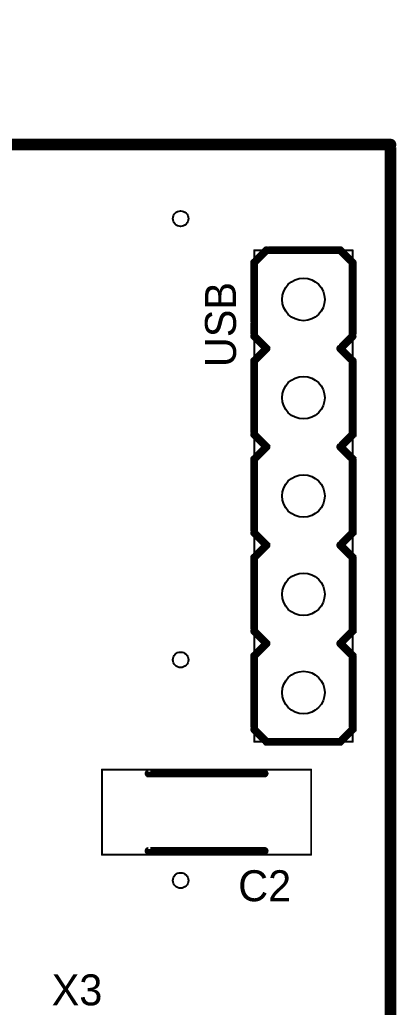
# Model space of a CAD drawing. Extents: x -73 to 71, y 0 to 57.
# Drawn here: x 60.93 to 70.73, y 31.71 to 57.23 of the extents above; entities that cross this region are included whole.
import ezdxf
from ezdxf.enums import TextEntityAlignment as Align

# ---------------------------------------------------------------- set-up
doc = ezdxf.new("R2010")
doc.units = 0
doc.layers.get('0').update_dxf_attribs({"linetype": 'CONTINUOUS'})
for name, color, linetype in [('_BOARD', 252, 'CONTINUOUS'), ('_DRILL', 251, 'CONTINUOUS'), ('SILKSCREEN_TOP', 1, 'CONTINUOUS')]:
    doc.layers.add(name, color=color, linetype=linetype)

# ---------------------------------------------------------------- blocks, each defined once
blk = doc.blocks.new('_HOLE')
blk.add_circle((0, 0), 0.5)

msp = doc.modelspace()

# ---------------------------------------------------------------- linework, layer by layer
at = {"layer": '_BOARD'}
msp.add_lwpolyline([(70.5, 22, 0.3, 0.3, 0), (70.5, 54, 0.15, 0.15, 0), (70.575, 54, 0.15, 0.15, 1), (70.425, 54, 0, 0, 0), (70.5, 53.925, 0.15, 0.15, 1), (70.5, 54.075, 0, 0, 0), (70.5, 54, 0, 0, 0), (70.5, 54, 0.3, 0.3, 0), (59.5, 54, 0.15, 0.15, 0), (59.5, 54.075, 0.15, 0.15, 1), (59.5, 53.925, 0, 0, 0), (59.425, 54, 0.15, 0.15, 1), (59.575, 54, 0, 0, 0), (59.5, 54, 0, 0, 0), (59.5, 54, 0.3, 0.3, 0), (59.5, 57, 0.15, 0.15, 0), (59.575, 57, 0.15, 0.15, 1), (59.425, 57, 0, 0, 0), (59.5, 56.925, 0.15, 0.15, 1), (59.5, 57.075, 0, 0, 0), (59.5, 57, 0, 0, 0), (59.5, 57, 0.3, 0.3, 0), (-59.5, 57, 0.15, 0.15, 0)], format="xyseb", dxfattribs=at)
at = {"layer": '_TOP_SIDE_'}
for points in [[(69.533, 51.27, 0.025, 0.025, 1), (69.507, 51.27, 0, 0, 0), (69.52, 51.27, 0, 0, 0), (69.52, 51.27, 0.051, 0.051, 0), (69.52, 38.57, 0.025, 0.025, 0), (69.507, 38.57, 0.025, 0.025, 1), (69.533, 38.57, 0, 0, 0), (69.52, 38.557, 0.025, 0.025, 1), (69.52, 38.583, 0, 0, 0), (69.52, 38.57, 0, 0, 0), (69.52, 38.57, 0.051, 0.051, 0), (66.98, 38.57, 0.025, 0.025, 0), (66.98, 38.583, 0.025, 0.025, 1), (66.98, 38.557, 0, 0, 0), (66.967, 38.57, 0.025, 0.025, 1), (66.993, 38.57, 0, 0, 0), (66.98, 38.57, 0, 0, 0), (66.98, 38.57, 0.051, 0.051, 0), (66.98, 51.27, 0.025, 0.025, 0), (66.993, 51.27, 0.025, 0.025, 1), (66.967, 51.27, 0, 0, 0), (66.98, 51.283, 0.025, 0.025, 1), (66.98, 51.257, 0, 0, 0), (66.98, 51.27, 0, 0, 0), (66.98, 51.27, 0.051, 0.051, 0), (69.52, 51.27, 0.051, 0.051, 0), (69.52, 51.27, 0, 0, 0), (69.52, 51.27, 0.025, 0.025, 0), (69.52, 51.257, 0.025, 0.025, 1), (69.52, 51.283, 0, 0, 0)], [(68.45, 35.638, 0.025, 0.025, 1), (68.45, 35.663, 0, 0, 0), (68.45, 35.65, 0, 0, 0), (68.45, 35.65, 0.05, 0.05, 0), (63.05, 35.65, 0.025, 0.025, 0), (63.05, 35.663, 0.025, 0.025, 1), (63.05, 35.638, 0, 0, 0), (63.038, 35.65, 0.025, 0.025, 1), (63.063, 35.65, 0, 0, 0), (63.05, 35.65, 0, 0, 0), (63.05, 35.65, 0.05, 0.05, 0), (63.05, 37.85, 0.025, 0.025, 0), (63.063, 37.85, 0.025, 0.025, 1), (63.038, 37.85, 0, 0, 0), (63.05, 37.862, 0.025, 0.025, 1), (63.05, 37.837, 0, 0, 0), (63.05, 37.85, 0, 0, 0), (63.05, 37.85, 0.05, 0.05, 0), (68.45, 37.85, 0.025, 0.025, 0), (68.45, 37.837, 0.025, 0.025, 1), (68.45, 37.862, 0, 0, 0), (68.463, 37.85, 0.025, 0.025, 1), (68.438, 37.85, 0, 0, 0), (68.45, 37.85, 0, 0, 0), (68.45, 37.85, 0.05, 0.05, 0), (68.45, 35.65, 0.05, 0.05, 0), (68.45, 35.65, 0, 0, 0), (68.45, 35.65, 0.025, 0.025, 0), (68.438, 35.65, 0.025, 0.025, 1), (68.463, 35.65, 0, 0, 0)]]:
    msp.add_lwpolyline(points, format="xyseb", close=True, dxfattribs=at)
at = {"layer": 'SILKSCREEN_TOP'}
for points in [[(67.333, 51.234, 0.102, 0.102, 1), (67.262, 51.306, 0, 0, 0), (67.297, 51.27, 0, 0, 0), (67.297, 51.27, 0.203, 0.203, 0), (66.98, 50.953, 0.203, 0.203, 0), (66.98, 50.953, 0, 0, 0), (66.98, 50.953, 0.102, 0.102, 0), (66.944, 50.988, 0.102, 0.102, 1), (67.016, 50.917, 0, 0, 0)], [(69.203, 51.219, 0.102, 0.102, 1), (69.203, 51.321, 0, 0, 0), (69.203, 51.27, 0, 0, 0), (69.203, 51.27, 0.203, 0.203, 0), (67.297, 51.27, 0.203, 0.203, 0), (67.297, 51.27, 0, 0, 0), (67.297, 51.27, 0.102, 0.102, 0), (67.297, 51.321, 0.102, 0.102, 1), (67.297, 51.219, 0, 0, 0)], [(69.238, 51.306, 0.102, 0.102, 1), (69.167, 51.234, 0, 0, 0), (69.203, 51.27, 0, 0, 0), (69.203, 51.27, 0.203, 0.203, 0), (69.52, 50.953, 0.203, 0.203, 0), (69.52, 50.953, 0, 0, 0), (69.52, 50.953, 0.102, 0.102, 0), (69.484, 50.917, 0.102, 0.102, 1), (69.556, 50.988, 0, 0, 0)], [(67.031, 50.953, 0.102, 0.102, 1), (66.929, 50.953, 0, 0, 0), (66.98, 50.953, 0, 0, 0), (66.98, 50.953, 0.203, 0.203, 0), (66.98, 49.365, 0.203, 0.203, 0), (66.98, 49.365, 0, 0, 0), (66.98, 49.365, 0.102, 0.102, 0), (66.929, 49.365, 0.102, 0.102, 1), (67.031, 49.365, 0, 0, 0)], [(69.469, 50.953, 0.102, 0.102, -1), (69.571, 50.953, 0, 0, 0), (69.52, 50.953, 0, 0, 0), (69.52, 50.953, 0.203, 0.203, 0), (69.52, 49.047, 0.102, 0.102, 0), (69.571, 49.047, 0.102, 0.102, -1), (69.469, 49.047, 0, 0, 0), (69.556, 49.012, 0.102, 0.102, 1), (69.484, 49.083, 0, 0, 0), (69.52, 49.047, 0, 0, 0), (69.52, 49.047, 0.203, 0.203, 0), (69.203, 48.73, 0.102, 0.102, 0), (69.167, 48.766, 0.102, 0.102, 1), (69.238, 48.694, 0, 0, 0), (69.238, 48.766, 0.102, 0.102, 1), (69.167, 48.694, 0, 0, 0), (69.203, 48.73, 0, 0, 0), (69.203, 48.73, 0.203, 0.203, 0), (69.52, 48.413, 0.102, 0.102, 0), (69.484, 48.377, 0.102, 0.102, 1), (69.556, 48.448, 0, 0, 0), (69.571, 48.413, 0.102, 0.102, 1), (69.469, 48.413, 0, 0, 0), (69.52, 48.413, 0, 0, 0), (69.52, 48.413, 0.203, 0.203, 0), (69.52, 46.508, 0.203, 0.203, 0), (69.52, 46.508, 0, 0, 0), (69.52, 46.508, 0.102, 0.102, 0), (69.469, 46.508, 0.102, 0.102, 1), (69.571, 46.508, 0, 0, 0)], [(67.031, 49.365, 0.102, 0.102, 1), (66.929, 49.365, 0, 0, 0), (66.98, 49.365, 0, 0, 0), (66.98, 49.365, 0.203, 0.203, 0), (66.98, 49.047, 0.102, 0.102, 0), (66.929, 49.047, 0.102, 0.102, 1), (67.031, 49.047, 0, 0, 0), (67.016, 49.083, 0.102, 0.102, 1), (66.944, 49.012, 0, 0, 0), (66.98, 49.047, 0, 0, 0), (66.98, 49.047, 0.203, 0.203, 0), (67.297, 48.73, 0.102, 0.102, 0), (67.262, 48.694, 0.102, 0.102, 1), (67.333, 48.766, 0, 0, 0), (67.333, 48.694, 0.102, 0.102, 1), (67.262, 48.766, 0, 0, 0), (67.297, 48.73, 0, 0, 0), (67.297, 48.73, 0.203, 0.203, 0), (66.98, 48.413, 0.102, 0.102, 0), (66.944, 48.448, 0.102, 0.102, 1), (67.016, 48.377, 0, 0, 0), (67.031, 48.413, 0.102, 0.102, 1), (66.929, 48.413, 0, 0, 0), (66.98, 48.413, 0, 0, 0), (66.98, 48.413, 0.203, 0.203, 0), (66.98, 46.508, 0.203, 0.203, 0), (66.98, 46.508, 0, 0, 0), (66.98, 46.508, 0.102, 0.102, 0), (66.929, 46.508, 0.102, 0.102, 1), (67.031, 46.508, 0, 0, 0)], [(69.469, 48.413, 0.102, 0.102, -1), (69.571, 48.413, 0, 0, 0), (69.52, 48.413, 0, 0, 0), (69.52, 48.413, 0.203, 0.203, 0), (69.52, 46.508, 0.102, 0.102, 0), (69.571, 46.508, 0.102, 0.102, -1), (69.469, 46.508, 0, 0, 0), (69.556, 46.472, 0.102, 0.102, 1), (69.484, 46.543, 0, 0, 0), (69.52, 46.508, 0, 0, 0), (69.52, 46.508, 0.203, 0.203, 0), (69.203, 46.19, 0.102, 0.102, 0), (69.167, 46.226, 0.102, 0.102, 1), (69.238, 46.154, 0, 0, 0), (69.238, 46.226, 0.102, 0.102, 1), (69.167, 46.154, 0, 0, 0), (69.203, 46.19, 0, 0, 0), (69.203, 46.19, 0.203, 0.203, 0), (69.52, 45.873, 0.102, 0.102, 0), (69.484, 45.837, 0.102, 0.102, 1), (69.556, 45.908, 0, 0, 0), (69.571, 45.873, 0.102, 0.102, 1), (69.469, 45.873, 0, 0, 0), (69.52, 45.873, 0, 0, 0), (69.52, 45.873, 0.203, 0.203, 0), (69.52, 43.968, 0.203, 0.203, 0), (69.52, 43.968, 0, 0, 0), (69.52, 43.968, 0.102, 0.102, 0), (69.469, 43.968, 0.102, 0.102, 1), (69.571, 43.968, 0, 0, 0)], [(67.031, 46.825, 0.102, 0.102, 1), (66.929, 46.825, 0, 0, 0), (66.98, 46.825, 0, 0, 0), (66.98, 46.825, 0.203, 0.203, 0), (66.98, 46.508, 0.102, 0.102, 0), (66.929, 46.508, 0.102, 0.102, 1), (67.031, 46.508, 0, 0, 0), (67.016, 46.543, 0.102, 0.102, 1), (66.944, 46.472, 0, 0, 0), (66.98, 46.508, 0, 0, 0), (66.98, 46.508, 0.203, 0.203, 0), (67.297, 46.19, 0.102, 0.102, 0), (67.262, 46.154, 0.102, 0.102, 1), (67.333, 46.226, 0, 0, 0), (67.333, 46.154, 0.102, 0.102, 1), (67.262, 46.226, 0, 0, 0), (67.297, 46.19, 0, 0, 0), (67.297, 46.19, 0.203, 0.203, 0), (66.98, 45.873, 0.102, 0.102, 0), (66.944, 45.908, 0.102, 0.102, 1), (67.016, 45.837, 0, 0, 0), (67.031, 45.873, 0.102, 0.102, 1), (66.929, 45.873, 0, 0, 0), (66.98, 45.873, 0, 0, 0), (66.98, 45.873, 0.203, 0.203, 0), (66.98, 43.968, 0.203, 0.203, 0), (66.98, 43.968, 0, 0, 0), (66.98, 43.968, 0.102, 0.102, 0), (66.929, 43.968, 0.102, 0.102, 1), (67.031, 43.968, 0, 0, 0)], [(67.016, 46.543, 0.102, 0.102, 1), (66.944, 46.472, 0, 0, 0), (66.98, 46.508, 0, 0, 0), (66.98, 46.508, 0.203, 0.203, 0), (67.297, 46.19, 0.203, 0.203, 0), (67.297, 46.19, 0, 0, 0), (67.297, 46.19, 0.102, 0.102, 0), (67.262, 46.154, 0.102, 0.102, 1), (67.333, 46.226, 0, 0, 0)], [(69.556, 46.472, 0.102, 0.102, 1), (69.484, 46.543, 0, 0, 0), (69.52, 46.508, 0, 0, 0), (69.52, 46.508, 0.203, 0.203, 0), (69.203, 46.19, 0.203, 0.203, 0), (69.203, 46.19, 0, 0, 0), (69.203, 46.19, 0.102, 0.102, 0), (69.167, 46.226, 0.102, 0.102, 1), (69.238, 46.154, 0, 0, 0)], [(69.469, 45.873, 0.102, 0.102, -1), (69.571, 45.873, 0, 0, 0), (69.52, 45.873, 0, 0, 0), (69.52, 45.873, 0.203, 0.203, 0), (69.52, 43.968, 0.102, 0.102, 0), (69.571, 43.968, 0.102, 0.102, -1), (69.469, 43.968, 0, 0, 0), (69.556, 43.932, 0.102, 0.102, 1), (69.484, 44.003, 0, 0, 0), (69.52, 43.968, 0, 0, 0), (69.52, 43.968, 0.203, 0.203, 0), (69.203, 43.65, 0.102, 0.102, 0), (69.167, 43.686, 0.102, 0.102, 1), (69.238, 43.614, 0, 0, 0), (69.238, 43.686, 0.102, 0.102, 1), (69.167, 43.614, 0, 0, 0), (69.203, 43.65, 0, 0, 0), (69.203, 43.65, 0.203, 0.203, 0), (69.52, 43.333, 0.102, 0.102, 0), (69.484, 43.297, 0.102, 0.102, 1), (69.556, 43.368, 0, 0, 0), (69.571, 43.333, 0.102, 0.102, 1), (69.469, 43.333, 0, 0, 0), (69.52, 43.333, 0, 0, 0), (69.52, 43.333, 0.203, 0.203, 0), (69.52, 41.428, 0.203, 0.203, 0), (69.52, 41.428, 0, 0, 0), (69.52, 41.428, 0.102, 0.102, 0), (69.469, 41.428, 0.102, 0.102, 1), (69.571, 41.428, 0, 0, 0)], [(67.031, 44.285, 0.102, 0.102, 1), (66.929, 44.285, 0, 0, 0), (66.98, 44.285, 0, 0, 0), (66.98, 44.285, 0.203, 0.203, 0), (66.98, 43.968, 0.102, 0.102, 0), (66.929, 43.968, 0.102, 0.102, 1), (67.031, 43.968, 0, 0, 0), (67.016, 44.003, 0.102, 0.102, 1), (66.944, 43.932, 0, 0, 0), (66.98, 43.968, 0, 0, 0), (66.98, 43.968, 0.203, 0.203, 0), (67.297, 43.65, 0.102, 0.102, 0), (67.262, 43.614, 0.102, 0.102, 1), (67.333, 43.686, 0, 0, 0), (67.333, 43.614, 0.102, 0.102, 1), (67.262, 43.686, 0, 0, 0), (67.297, 43.65, 0, 0, 0), (67.297, 43.65, 0.203, 0.203, 0), (66.98, 43.333, 0.102, 0.102, 0), (66.944, 43.368, 0.102, 0.102, 1), (67.016, 43.297, 0, 0, 0), (67.031, 43.333, 0.102, 0.102, 1), (66.929, 43.333, 0, 0, 0), (66.98, 43.333, 0, 0, 0), (66.98, 43.333, 0.203, 0.203, 0), (66.98, 41.428, 0.203, 0.203, 0), (66.98, 41.428, 0, 0, 0), (66.98, 41.428, 0.102, 0.102, 0), (66.929, 41.428, 0.102, 0.102, 1), (67.031, 41.428, 0, 0, 0)], [(67.016, 44.003, 0.102, 0.102, 1), (66.944, 43.932, 0, 0, 0), (66.98, 43.968, 0, 0, 0), (66.98, 43.968, 0.203, 0.203, 0), (67.297, 43.65, 0.203, 0.203, 0), (67.297, 43.65, 0, 0, 0), (67.297, 43.65, 0.102, 0.102, 0), (67.262, 43.614, 0.102, 0.102, 1), (67.333, 43.686, 0, 0, 0)], [(69.556, 43.932, 0.102, 0.102, 1), (69.484, 44.003, 0, 0, 0), (69.52, 43.968, 0, 0, 0), (69.52, 43.968, 0.203, 0.203, 0), (69.203, 43.65, 0.203, 0.203, 0), (69.203, 43.65, 0, 0, 0), (69.203, 43.65, 0.102, 0.102, 0), (69.167, 43.686, 0.102, 0.102, 1), (69.238, 43.614, 0, 0, 0)], [(69.469, 43.333, 0.102, 0.102, -1), (69.571, 43.333, 0, 0, 0), (69.52, 43.333, 0, 0, 0), (69.52, 43.333, 0.203, 0.203, 0), (69.52, 41.428, 0.102, 0.102, 0), (69.571, 41.428, 0.102, 0.102, -1), (69.469, 41.428, 0, 0, 0), (69.556, 41.392, 0.102, 0.102, 1), (69.484, 41.463, 0, 0, 0), (69.52, 41.428, 0, 0, 0), (69.52, 41.428, 0.203, 0.203, 0), (69.203, 41.11, 0.102, 0.102, 0), (69.167, 41.146, 0.102, 0.102, 1), (69.238, 41.074, 0, 0, 0), (69.238, 41.146, 0.102, 0.102, 1), (69.167, 41.074, 0, 0, 0), (69.203, 41.11, 0, 0, 0), (69.203, 41.11, 0.203, 0.203, 0), (69.52, 40.792, 0.102, 0.102, 0), (69.484, 40.757, 0.102, 0.102, 1), (69.556, 40.828, 0, 0, 0), (69.571, 40.792, 0.102, 0.102, 1), (69.469, 40.792, 0, 0, 0), (69.52, 40.792, 0, 0, 0), (69.52, 40.792, 0.203, 0.203, 0), (69.52, 38.888, 0.203, 0.203, 0), (69.52, 38.888, 0, 0, 0), (69.52, 38.888, 0.102, 0.102, 0), (69.469, 38.888, 0.102, 0.102, 1), (69.571, 38.888, 0, 0, 0)], [(67.031, 41.745, 0.102, 0.102, 1), (66.929, 41.745, 0, 0, 0), (66.98, 41.745, 0, 0, 0), (66.98, 41.745, 0.203, 0.203, 0), (66.98, 41.428, 0.102, 0.102, 0), (66.929, 41.428, 0.102, 0.102, 1), (67.031, 41.428, 0, 0, 0), (67.016, 41.463, 0.102, 0.102, 1), (66.944, 41.392, 0, 0, 0), (66.98, 41.428, 0, 0, 0), (66.98, 41.428, 0.203, 0.203, 0), (67.297, 41.11, 0.102, 0.102, 0), (67.262, 41.074, 0.102, 0.102, 1), (67.333, 41.146, 0, 0, 0), (67.333, 41.074, 0.102, 0.102, 1), (67.262, 41.146, 0, 0, 0), (67.297, 41.11, 0, 0, 0), (67.297, 41.11, 0.203, 0.203, 0), (66.98, 40.792, 0.102, 0.102, 0), (66.944, 40.828, 0.102, 0.102, 1), (67.016, 40.757, 0, 0, 0), (67.031, 40.792, 0.102, 0.102, 1), (66.929, 40.792, 0, 0, 0), (66.98, 40.792, 0, 0, 0), (66.98, 40.792, 0.203, 0.203, 0), (66.98, 38.888, 0.203, 0.203, 0), (66.98, 38.888, 0, 0, 0), (66.98, 38.888, 0.102, 0.102, 0), (66.929, 38.888, 0.102, 0.102, 1), (67.031, 38.888, 0, 0, 0)], [(67.016, 41.463, 0.102, 0.102, 1), (66.944, 41.392, 0, 0, 0), (66.98, 41.428, 0, 0, 0), (66.98, 41.428, 0.203, 0.203, 0), (67.297, 41.11, 0.203, 0.203, 0), (67.297, 41.11, 0, 0, 0), (67.297, 41.11, 0.102, 0.102, 0), (67.262, 41.074, 0.102, 0.102, 1), (67.333, 41.146, 0, 0, 0)], [(69.556, 41.392, 0.102, 0.102, 1), (69.484, 41.463, 0, 0, 0), (69.52, 41.428, 0, 0, 0), (69.52, 41.428, 0.203, 0.203, 0), (69.203, 41.11, 0.203, 0.203, 0), (69.203, 41.11, 0, 0, 0), (69.203, 41.11, 0.102, 0.102, 0), (69.167, 41.146, 0.102, 0.102, 1), (69.238, 41.074, 0, 0, 0)], [(67.016, 38.923, 0.102, 0.102, 1), (66.944, 38.852, 0, 0, 0), (66.98, 38.888, 0, 0, 0), (66.98, 38.888, 0.203, 0.203, 0), (67.297, 38.57, 0.203, 0.203, 0), (67.297, 38.57, 0, 0, 0), (67.297, 38.57, 0.102, 0.102, 0), (67.262, 38.534, 0.102, 0.102, 1), (67.333, 38.606, 0, 0, 0)], [(69.556, 38.852, 0.102, 0.102, 1), (69.484, 38.923, 0, 0, 0), (69.52, 38.888, 0, 0, 0), (69.52, 38.888, 0.203, 0.203, 0), (69.203, 38.57, 0.203, 0.203, 0), (69.203, 38.57, 0, 0, 0), (69.203, 38.57, 0.102, 0.102, 0), (69.167, 38.606, 0.102, 0.102, 1), (69.238, 38.534, 0, 0, 0)], [(69.203, 38.519, 0.102, 0.102, 1), (69.203, 38.621, 0, 0, 0), (69.203, 38.57, 0, 0, 0), (69.203, 38.57, 0.203, 0.203, 0), (67.297, 38.57, 0.203, 0.203, 0), (67.297, 38.57, 0, 0, 0), (67.297, 38.57, 0.102, 0.102, 0), (67.297, 38.621, 0.102, 0.102, 1), (67.297, 38.519, 0, 0, 0)], [(67.25, 37.7, 0.1, 0.1, 1), (67.25, 37.8, 0, 0, 0), (67.25, 37.75, 0, 0, 0), (67.25, 37.75, 0.2, 0.2, 0), (64.25, 37.75, 0.2, 0.2, 0), (64.25, 37.75, 0, 0, 0), (64.25, 37.75, 0.1, 0.1, 0), (64.25, 37.8, 0.1, 0.1, 1), (64.25, 37.7, 0, 0, 0)], [(67.25, 35.7, 0.1, 0.1, 1), (67.25, 35.8, 0, 0, 0), (67.25, 35.75, 0, 0, 0), (67.25, 35.75, 0.2, 0.2, 0), (64.25, 35.75, 0.2, 0.2, 0), (64.25, 35.75, 0, 0, 0), (64.25, 35.75, 0.1, 0.1, 0), (64.25, 35.8, 0.1, 0.1, 1), (64.25, 35.7, 0, 0, 0)]]:
    msp.add_lwpolyline(points, format="xyseb", dxfattribs=at)

# ---------------------------------------------------------------- block references
at = {"layer": '_DRILL'}
for p, xscale, yscale, zscale in [((65.08, 52.087), 0.4, 0.4, 0.4), ((68.25, 50), 1.1, 1.1, 1.1), ((68.25, 47.46), 1.1, 1.1, 1.1), ((68.25, 44.92), 1.1, 1.1, 1.1), ((68.25, 42.38), 1.1, 1.1, 1.1), ((65.08, 40.688), 0.4, 0.4, 0.4), ((68.25, 39.84), 1.1, 1.1, 1.1), ((65.08, 34.987), 0.4, 0.4, 0.4)]:
    msp.add_blockref('_HOLE', p, dxfattribs=dict(at, xscale=xscale, yscale=yscale, zscale=zscale))

# ---------------------------------------------------------------- texts
at = {"layer": 'SILKSCREEN_TOP'}
msp.add_text('USB', height=0.8, rotation=90, dxfattribs=at).set_placement((66.75, 48.25), align=Align.BOTTOM_LEFT)
msp.add_text('C2', height=0.8, dxfattribs=at).set_placement((67.25, 35.25), align=Align.TOP_CENTER)
msp.add_text('X3', height=0.8, dxfattribs=at).set_placement((61.75, 31.52), align=Align.BOTTOM_LEFT)

doc.saveas('drawing.dxf')
